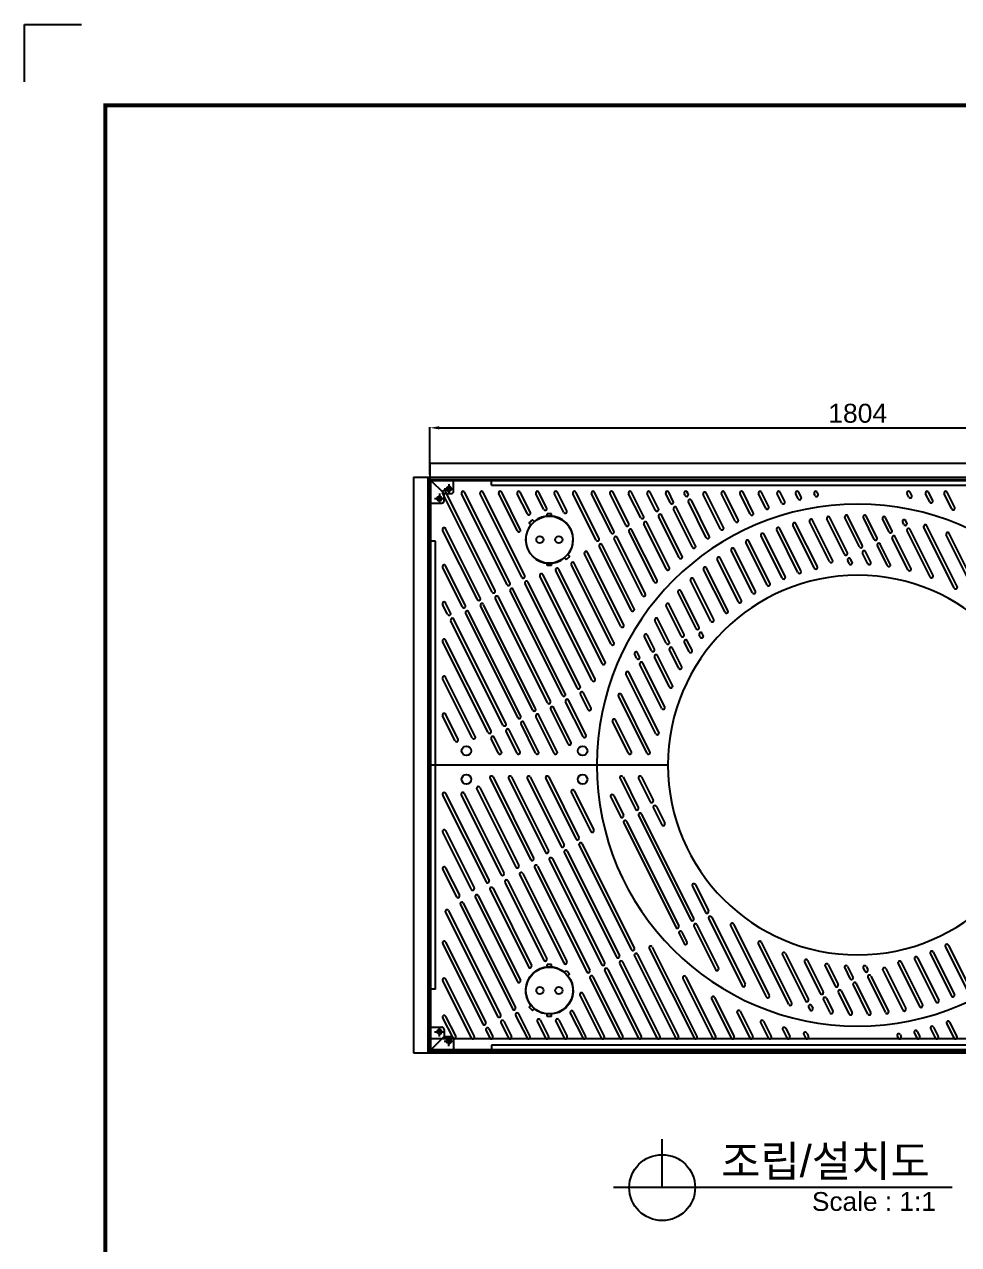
# Model space of a CAD drawing. Header units: millimetres. Extents: x 38142 to 45313, y -49849 to -44778.
# Drawn here: x 38142 to 40111, y -47349 to -44778 of the extents above; entities that cross this region are included whole.
import ezdxf
from ezdxf.enums import TextEntityAlignment as Align

# ---------------------------------------------------------------- set-up
doc = ezdxf.new("R2010")
doc.units = ezdxf.units.MM
doc.layers.add('LAYOUT', color=7, linetype='Continuous')
doc.layers.add('TEXT', color=7, linetype='Continuous')
doc.styles.get("Standard").update_dxf_attribs({"font": 'arial.ttf'})
doc.dimstyles.new('ISO-25', dxfattribs={"dimtxt": 40, "dimasz": 20, "dimexe": 1.25, "dimexo": 10, "dimgap": 10, "dimtad": 1, "dimdec": 0, "dimtxsty": 'Standard', "dimcen": 2.5, "dimclrd": 3, "dimclre": 3, "dimclrt": 3, "dimadec": 0, "dimazin": 0, "dimtfac": 1, "dimtdec": 0, "dimtmove": 0, "dimatfit": 3, "dimfxl": 1, "dimarcsym": 0})

# ---------------------------------------------------------------- blocks, each defined once
blk = doc.blocks.new('*D29')
at = {"color": 3, "lineweight": -2, "transparency": 16777216}
for p, q in [((38996.6, -45726.7), (38996.6, -45626.7)), ((39016.6, -45628), (40780.6, -45628)), ((40800.6, -45726.7), (40800.6, -45626.7))]:
    blk.add_line(p, q, dxfattribs=at)
at = {"color": 3, "transparency": 16777216}
for points in [[(39016.6, -45624.6), (39016.6, -45631.3), (38996.6, -45628)], [(40780.6, -45624.6), (40780.6, -45631.3), (40800.6, -45628)]]:
    blk.add_solid(points, dxfattribs=at)
at = {"layer": 'Defpoints', "color": 0, "transparency": 16777216}
for p in [(40800.6, -45628), (38996.6, -45736.7), (40800.6, -45736.7)]:
    blk.add_point(p, dxfattribs=at)
at = {"color": 3, "transparency": 16777216, "insert": (39898.6, -45597.6), "char_height": 40, "attachment_point": 5}
blk.add_mtext('1804', dxfattribs=at)
blk = doc.blocks.new('A$C2E731E15')
at = {"color": 1}
for p, q in [((-10, 0), (10, 0)), ((0, -10), (0, 10))]:
    blk.add_line(p, q, dxfattribs=at)
blk.add_circle((0, 0), 4.5)
at = {"color": 4}
blk.add_arc((0, 0), 5, 270, 180, dxfattribs=at)

msp = doc.modelspace()

# ---------------------------------------------------------------- linework, layer by layer
for p, q in [((38141.8, -44777.9), (38262.5, -44777.9)), ((38141.8, -44898.7), (38141.8, -44777.9)), ((38996.6, -45702.2), (38996.6, -46945.2)), ((38996.6, -45702.2), (40800.6, -45702.2)), ((38962.1, -45732.2), (38962.1, -46945.2)), ((38962.1, -45732.2), (40835.1, -45732.2)), ((38992.1, -45732.2), (38992.1, -46945.2)), ((38996.6, -45736.7), (40800.6, -45736.7)), ((38996.6, -45736.7), (39026.6, -45766.7)), ((38998.6, -46338.7), (38998.6, -45738.7)), ((38998.6, -45738.7), (40798.6, -45738.7)), ((39046.6, -45761.7), (39046.6, -45736.7)), ((39126.6, -45748.7), (39126.6, -45736.7)), ((39128, -45974), (39023.6, -45765.3)), ((39026.6, -45781.7), (39026.6, -45766.7)), ((39026.6, -45766.7), (39041.6, -45766.7)), ((39134.3, -45970.9), (39029.9, -45762.2)), ((39159.3, -45958.4), (39063.6, -45766.9)), ((39165.6, -45955.3), (39069.8, -45763.7)), ((39190.6, -45942.7), (39102.7, -45766.9)), ((39196.9, -45939.6), (39109, -45763.7)), ((39126.6, -45748.7), (40670.6, -45748.7)), ((39181.1, -45845.3), (39141.8, -45766.9)), ((39187.3, -45842.2), (39148.1, -45763.7)), ((39202.3, -45809.5), (39181, -45766.9)), ((39208.5, -45806.4), (39187.2, -45763.7)), ((39236.6, -45799.9), (39220.1, -45766.9)), ((39242.8, -45796.7), (39226.3, -45763.7)), ((39278.9, -45806.2), (39259.2, -45766.9)), ((39285.1, -45803.1), (39265.5, -45763.7)), ((39347.2, -45864.5), (39298.3, -45766.9)), ((39353.4, -45861.3), (39304.6, -45763.7)), ((39378.5, -45848.8), (39337.5, -45766.9)), ((39384.7, -45845.7), (39343.7, -45763.7)), ((39409.8, -45833.2), (39376.6, -45766.9)), ((39416, -45830), (39382.9, -45763.7)), ((39441.1, -45817.5), (39415.7, -45766.9)), ((39447.3, -45814.4), (39422, -45763.7)), ((39472.4, -45801.9), (39454.9, -45766.9)), ((39478.6, -45798.7), (39461.1, -45763.7)), ((39503.7, -45786.2), (39494, -45766.9)), ((39509.9, -45783.1), (39500.3, -45763.7)), ((39535, -45770.6), (39533.1, -45766.9)), ((39541.2, -45767.4), (39539.4, -45763.7)), ((39609.5, -45841.3), (39573, -45768.3)), ((39615.7, -45838.1), (39579.3, -45765.2)), ((39640.5, -45825), (39611.4, -45766.9)), ((39646.7, -45821.9), (39617.7, -45763.7)), ((39672.2, -45810.2), (39650.5, -45766.9)), ((39678.5, -45807.1), (39656.8, -45763.7)), ((39704.9, -45797.3), (39689.7, -45766.9)), ((39711.2, -45794.2), (39695.9, -45763.7)), ((39738.6, -45786.5), (39728.8, -45766.9)), ((39744.8, -45783.3), (39735, -45763.7)), ((39773.3, -45777.6), (39767.9, -45766.9)), ((39779.5, -45774.4), (39774.2, -45763.7)), ((39809, -45770.8), (39807.1, -45766.9)), ((39815.3, -45767.6), (39813.3, -45763.7)), ((40006.2, -45773.9), (40002.7, -45766.9)), ((40012.5, -45770.7), (40009, -45763.7)), ((40050.5, -45784.1), (40041.8, -45766.9)), ((40056.7, -45781), (40048.1, -45763.7)), ((40097.1, -45799), (40081, -45766.9)), ((40103.3, -45795.9), (40087.2, -45763.7)), ((38996.6, -45786.7), (39021.6, -45786.7)), ((39579.4, -45859.5), (39541.7, -45784)), ((39585.7, -45856.3), (39548, -45780.8)), ((39253.1, -45809.2), (39244.1, -45809.2)), ((39244.1, -45814.4), (39244.1, -45809.2)), ((39253.1, -45814.4), (39253.1, -45809.2)), ((39522.3, -45901.8), (39479.1, -45815.3)), ((39528.6, -45898.6), (39485.3, -45812.1)), ((39550.4, -45879.6), (39510.4, -45799.6)), ((39556.6, -45876.5), (39516.6, -45796.5)), ((39877, -45891.2), (39840, -45817)), ((39902.1, -45878.6), (39871.4, -45817.3)), ((39908.3, -45875.5), (39877.7, -45814.1)), ((39933.4, -45863), (39910.5, -45817.2)), ((39939.6, -45859.8), (39916.7, -45814)), ((39970.9, -45844.2), (39957.4, -45817)), ((39096.7, -45989.7), (39023.6, -45843.6)), ((39103, -45986.6), (39029.9, -45840.4)), ((39475.6, -45949.3), (39422.7, -45843.5)), ((39495.3, -45926), (39447.8, -45830.9)), ((39501.6, -45922.9), (39454, -45827.8)), ((39772.6, -45932.8), (39727.9, -45843.3)), ((39778.9, -45929.7), (39734.1, -45840.2)), ((39807.2, -45923.7), (39762, -45833.3)), ((39813.5, -45920.5), (39768.3, -45830.2)), ((39839.5, -45909.9), (39797.3, -45825.5)), ((39845.7, -45906.8), (39803.5, -45822.4)), ((39870.8, -45894.3), (39833.7, -45820.1)), ((39964.7, -45847.3), (39951.1, -45820.1)), ((39996, -45831.7), (39993.5, -45826.7)), ((40002.2, -45828.5), (39999.7, -45823.6)), ((40051.2, -45942), (40002.7, -45845.1)), ((40057.4, -45938.9), (40009, -45842)), ((40102.1, -45965.6), (40038, -45837.5)), ((40108.3, -45962.4), (40044.3, -45834.3)), ((39008.6, -45866.7), (38996.6, -45866.7)), ((39008.6, -46810.7), (39008.6, -45866.7)), ((39444.6, -45981.1), (39385.2, -45862.2)), ((39450.9, -45978), (39391.4, -45859.1)), ((39469.4, -45952.4), (39416.5, -45846.6)), ((39707.5, -45959.1), (39662.8, -45869.7)), ((39713.8, -45956), (39669.1, -45866.6)), ((39739.4, -45944.7), (39694.8, -45855.4)), ((39745.7, -45941.5), (39701.1, -45852.3)), ((40004.6, -45927.1), (39971.4, -45860.7)), ((40010.8, -45924), (39977.6, -45857.6)), ((40160.3, -46003.8), (40085.2, -45853.5)), ((40166.6, -46000.7), (40091.4, -45850.4)), ((39399, -46046.5), (39322.6, -45893.5)), ((39405.3, -46043.4), (39328.8, -45890.4)), ((39421.1, -46012.4), (39353.9, -45877.9)), ((39427.4, -46009.3), (39360.1, -45874.8)), ((39676.7, -45975.7), (39632.1, -45886.4)), ((39682.9, -45972.5), (39638.3, -45883.3)), ((39919.9, -45914.3), (39908.8, -45892)), ((39926.1, -45911.1), (39915, -45888.9)), ((39961.1, -45918.3), (39940.1, -45876.4)), ((39967.3, -45915.2), (39946.3, -45873.3)), ((39065.4, -46005.3), (39023.6, -45921.8)), ((39071.7, -46002.2), (39029.9, -45918.7)), ((39244.1, -45918.2), (39244.1, -45913)), ((39253.1, -45918.2), (39244.1, -45918.2)), ((39253.1, -45918.2), (39253.1, -45913)), ((39378.6, -46083.8), (39294.8, -45916.3)), ((39384.8, -46080.7), (39301.1, -45913.2)), ((39647.1, -45994.8), (39602.4, -45905.3)), ((39653.4, -45991.7), (39608.6, -45902.2)), ((39880.7, -45914.1), (39877.5, -45907.7)), ((39886.9, -45911), (39883.7, -45904.6)), ((39338.6, -46160.4), (39228.6, -45940.5)), ((39344.8, -46157.2), (39234.9, -45937.4)), ((39359.9, -46124.8), (39261.9, -45928.8)), ((39366.2, -46121.7), (39268.2, -45925.7)), ((39595.3, -46032), (39552.5, -45946.5)), ((39618.9, -46016.6), (39573.7, -45926.3)), ((39625.1, -46013.4), (39580, -45923.2)), ((39276, -46191.7), (39166, -45971.8)), ((39282.2, -46188.5), (39172.3, -45968.7)), ((39307.3, -46176), (39197.3, -45956.2)), ((39313.5, -46172.9), (39203.6, -45953)), ((39564, -46047.7), (39526.2, -45972)), ((39589, -46035.2), (39546.2, -45949.6)), ((39040.4, -46017.9), (39029.9, -45997)), ((39244.7, -46207.3), (39134.7, -45987.5)), ((39250.9, -46204.2), (39141, -45984.3)), ((39557.7, -46050.8), (39519.9, -45975.2)), ((39034.1, -46021), (39023.6, -46000.1)), ((39182.1, -46238.6), (39072.1, -46018.8)), ((39188.3, -46235.5), (39078.4, -46015.6)), ((39213.4, -46223), (39103.4, -46003.1)), ((39219.6, -46219.9), (39109.7, -46000)), ((39526.4, -46066.5), (39494.8, -46003.3)), ((39532.7, -46063.3), (39501.1, -46000.1)), ((39150.8, -46254.3), (39040.8, -46034.4)), ((39157, -46251.2), (39047.1, -46031.3)), ((39495.1, -46082.1), (39471.1, -46034.1)), ((39501.4, -46079), (39477.3, -46030.9)), ((39125.7, -46266.8), (39029.9, -46075.2)), ((39463.8, -46097.8), (39448.9, -46067.9)), ((39470.1, -46094.6), (39455.1, -46064.8)), ((39549.3, -46096.6), (39539.4, -46076.7)), ((39566.7, -46068.8), (39564.4, -46064.2)), ((39573, -46065.7), (39570.7, -46061.1)), ((39119.4, -46269.9), (39023.6, -46078.3)), ((39438.8, -46110.3), (39434.7, -46102.1)), ((39521.3, -46134.6), (39501.8, -46095.5)), ((39527.6, -46131.5), (39508.1, -46092.4)), ((39543.1, -46099.8), (39533.1, -46079.9)), ((39432.5, -46113.4), (39428.4, -46105.3)), ((39485.4, -46219.3), (39439.2, -46126.8)), ((39491.7, -46216.2), (39445.5, -46123.7)), ((39501.9, -46174), (39470.5, -46111.2)), ((39508.2, -46170.9), (39476.8, -46108)), ((39092.3, -46278.3), (39029.9, -46153.5)), ((39473, -46272.8), (39410, -46146.7)), ((39479.3, -46269.6), (39416.3, -46143.6)), ((39086, -46281.4), (39023.6, -46156.6)), ((39319.5, -46278.7), (39282.7, -46205.1)), ((39325.8, -46275.6), (39288.9, -46202)), ((39330.1, -46221.7), (39314, -46189.4)), ((39336.4, -46218.5), (39320.2, -46186.3)), ((39454.4, -46313.7), (39394.2, -46193.3)), ((39460.6, -46310.6), (39400.4, -46190.2)), ((39288.1, -46294.2), (39251.4, -46220.7)), ((39294.4, -46291.1), (39257.6, -46217.6)), ((39049.9, -46287.5), (39023.6, -46234.9)), ((39056.2, -46284.3), (39029.9, -46231.7)), ((39219.6, -46313.7), (39188.8, -46252.1)), ((39225.9, -46310.6), (39195, -46248.9)), ((39258.7, -46313.7), (39220.1, -46236.4)), ((39265, -46310.6), (39226.3, -46233.3)), ((39415.3, -46313.7), (39381.8, -46246.7)), ((39421.5, -46310.6), (39388, -46243.6)), ((39147.6, -46310.6), (39132.4, -46280.2)), ((39180.5, -46313.7), (39157.5, -46267.7)), ((39186.7, -46310.6), (39163.7, -46264.6)), ((39141.3, -46313.7), (39126.2, -46283.4)), ((39498.6, -46338.7), (38998.6, -46338.7)), ((38998.6, -46938.7), (38998.6, -46338.7)), ((39123.6, -46366.9), (39209.1, -46538)), ((39129.8, -46363.7), (39215.4, -46534.8)), ((39162.7, -46366.9), (39240.4, -46522.3)), ((39169, -46363.7), (39246.7, -46519.2)), ((39201.8, -46366.9), (39273.3, -46509.8)), ((39208.1, -46363.7), (39279.6, -46506.6)), ((39241, -46366.9), (39304.6, -46494.1)), ((39247.2, -46363.7), (39310.9, -46491)), ((39397.5, -46366.9), (39429.8, -46431.5)), ((39403.8, -46363.7), (39436.1, -46428.4)), ((39436.6, -46366.9), (39461.1, -46415.9)), ((39442.9, -46363.7), (39467.4, -46412.7)), ((39023.6, -46401.8), (39115.2, -46584.9)), ((39029.9, -46398.6), (39121.5, -46581.8)), ((39062.6, -46401.5), (39146.5, -46569.3)), ((39068.9, -46398.3), (39152.8, -46566.1)), ((39095.6, -46389.2), (39177.8, -46553.6)), ((39101.9, -46386), (39184.1, -46550.5)), ((39294.7, -46396.1), (39335.9, -46478.5)), ((39301, -46393), (39342.2, -46475.3)), ((39378, -46406.1), (39398.5, -46447.2)), ((39384.2, -46403), (39404.8, -46444)), ((39467.8, -46429.3), (39485.5, -46464.6)), ((39474.1, -46426.2), (39491.8, -46461.4)), ((39405.2, -46460.6), (39515.2, -46680.5)), ((39411.5, -46457.5), (39521.4, -46677.3)), ((39436.5, -46444.9), (39546.5, -46664.8)), ((39442.8, -46441.8), (39552.7, -46661.7)), ((39023.6, -46480), (39083.9, -46600.6)), ((39029.9, -46476.9), (39090.2, -46597.4)), ((39311.3, -46507.5), (39421.3, -46727.4)), ((39317.6, -46504.4), (39427.5, -46724.3)), ((39248.7, -46538.8), (39358.6, -46758.7)), ((39255, -46535.7), (39364.9, -46755.6)), ((39280, -46523.2), (39390, -46743.1)), ((39286.3, -46520.1), (39396.2, -46739.9)), ((39023.6, -46558.3), (39052.6, -46616.2)), ((39029.9, -46555.2), (39058.9, -46613.1)), ((39217.4, -46554.5), (39327.3, -46774.4)), ((39223.7, -46551.4), (39333.6, -46771.2)), ((39154.8, -46585.8), (39236.8, -46749.8)), ((39161.1, -46582.7), (39243.1, -46746.7)), ((39186.1, -46570.2), (39279, -46756)), ((39192.4, -46567), (39285.3, -46752.8)), ((39556.3, -46590.6), (39584, -46646)), ((39098.4, -46614), (39187.4, -46791.9)), ((39123.5, -46601.5), (39204.7, -46763.9)), ((39129.8, -46598.3), (39211, -46760.8)), ((39550.1, -46593.7), (39577.8, -46649.2)), ((39060.9, -46632.8), (39170.8, -46852.6)), ((39067.1, -46629.6), (39177.1, -46849.5)), ((39092.2, -46617.1), (39181.2, -46795)), ((39029.6, -46648.4), (39139.5, -46868.3)), ((39035.8, -46645.3), (39145.8, -46865.2)), ((39584.5, -46662.6), (39655.1, -46803.8)), ((39590.8, -46659.4), (39661.4, -46800.7)), ((39521.9, -46693.9), (39532.4, -46714.8)), ((39528.1, -46690.7), (39538.6, -46711.7)), ((39553.2, -46678.2), (39599, -46769.8)), ((39559.4, -46675.1), (39605.2, -46766.7)), ((39630.7, -46676.7), (39705.9, -46827)), ((39637, -46673.6), (39712.1, -46823.9)), ((39023.6, -46714.8), (39108.2, -46883.9)), ((39029.9, -46711.7), (39114.5, -46880.8)), ((39689, -46715), (39753, -46843.1)), ((39695.2, -46711.9), (39759.3, -46840)), ((40089.8, -46718.3), (40134.5, -46807.7)), ((39428, -46740.8), (39514.4, -46913.7)), ((39434.2, -46737.7), (39520.7, -46910.6)), ((39459.3, -46725.2), (39553.5, -46913.7)), ((39465.5, -46722.1), (39559.8, -46910.6)), ((39739.9, -46738.5), (39788.3, -46835.5)), ((39746.1, -46735.4), (39794.6, -46832.4)), ((40024.7, -46744.6), (40069.4, -46834.2)), ((40051.6, -46735.9), (40096.2, -46825.1)), ((40057.9, -46732.8), (40102.5, -46822)), ((40083.5, -46721.5), (40128.2, -46810.9)), ((39253.1, -46759.2), (39244.1, -46759.2)), ((39244.1, -46764.4), (39244.1, -46759.2)), ((39253.1, -46764.4), (39253.1, -46759.2)), ((39371.6, -46769), (39442.4, -46910.6)), ((39396.7, -46756.5), (39475.3, -46913.7)), ((39402.9, -46753.4), (39481.5, -46910.6)), ((39786.4, -46753.4), (39819.6, -46819.8)), ((39792.7, -46750.3), (39825.9, -46816.7)), ((39830, -46762.2), (39851, -46804.2)), ((39836.2, -46759.1), (39857.2, -46801.1)), ((39871.2, -46766.3), (39882.3, -46788.5)), ((39877.4, -46763.2), (39888.5, -46785.4)), ((39910.4, -46766.5), (39913.6, -46772.9)), ((39916.6, -46763.3), (39919.8, -46769.8)), ((39951.6, -46770.6), (39993.8, -46855)), ((39957.8, -46767.5), (40000, -46851.9)), ((39983.8, -46756.9), (40029, -46847.3)), ((39990.1, -46753.8), (40035.3, -46844.1)), ((40018.4, -46747.7), (40063.2, -46837.3)), ((39023.6, -46793.1), (39084, -46913.7)), ((39029.9, -46790), (39090.2, -46910.6)), ((39334.1, -46787.8), (39397, -46913.7)), ((39340.3, -46784.7), (39403.3, -46910.6)), ((39365.4, -46772.1), (39436.1, -46913.7)), ((39529.9, -46788.2), (39592.7, -46913.7)), ((39536.2, -46785.1), (39598.9, -46910.6)), ((39920.3, -46786.3), (39957.3, -46860.4)), ((39926.5, -46783.2), (39963.6, -46857.3)), ((39008.6, -46810.7), (38996.6, -46810.7)), ((39319.1, -46820.6), (39364.1, -46910.6)), ((39857.7, -46817.6), (39880.6, -46863.4)), ((39863.9, -46814.5), (39886.8, -46860.3)), ((39889, -46802), (39919.6, -46863.3)), ((39895.2, -46798.8), (39925.9, -46860.2)), ((39312.9, -46823.7), (39357.9, -46913.7)), ((39590.6, -46831.3), (39631.8, -46913.7)), ((39596.8, -46828.2), (39638.1, -46910.6)), ((39801.3, -46845.8), (39803.8, -46850.8)), ((39826.4, -46833.3), (39839.9, -46860.4)), ((39832.6, -46830.1), (39846.2, -46857.3)), ((39023.6, -46871.3), (39044.8, -46913.7)), ((39029.9, -46868.2), (39051.1, -46910.6)), ((39177.5, -46866.1), (39201.4, -46913.7)), ((39183.8, -46862.9), (39207.6, -46910.6)), ((39244.1, -46868.2), (39244.1, -46863)), ((39253.1, -46868.2), (39244.1, -46868.2)), ((39253.1, -46868.2), (39253.1, -46863)), ((39292.7, -46861.5), (39318.8, -46913.7)), ((39298.9, -46858.4), (39325, -46910.6)), ((39644.4, -46860.6), (39670.9, -46913.7)), ((39650.6, -46857.5), (39677.2, -46910.6)), ((39795.1, -46848.9), (39797.5, -46853.9)), ((38996.6, -46890.7), (39021.6, -46890.7)), ((39026.6, -46895.7), (39026.6, -46910.7)), ((39114.9, -46897.4), (39123.1, -46913.7)), ((39121.2, -46894.2), (39129.4, -46910.6)), ((39146.2, -46881.7), (39162.2, -46913.7)), ((39152.5, -46878.6), (39168.5, -46910.6)), ((39223.1, -46878.9), (39240.5, -46913.7)), ((39229.4, -46875.8), (39246.8, -46910.6)), ((39262.2, -46878.8), (39279.6, -46913.7)), ((39268.4, -46875.6), (39285.9, -46910.6)), ((39694, -46881.5), (39710.1, -46913.7)), ((39700.2, -46878.4), (39716.3, -46910.6)), ((39740.6, -46896.4), (39749.2, -46913.7)), ((39746.8, -46893.3), (39755.5, -46910.6)), ((40052.4, -46894.1), (40062.2, -46913.7)), ((40058.7, -46891), (40068.5, -46910.6)), ((40086.1, -46883.2), (40101.4, -46913.7)), ((40092.4, -46880.1), (40107.6, -46910.6)), ((38996.6, -46940.7), (39026.6, -46910.7)), ((38996.6, -46915.2), (40800.6, -46915.2)), ((39026.6, -46910.7), (39041.6, -46910.7)), ((39046.6, -46915.7), (39046.6, -46940.7)), ((39784.8, -46906.7), (39788.3, -46913.7)), ((39791.1, -46903.6), (39794.6, -46910.6)), ((39982, -46909.8), (39984, -46913.7)), ((39988.3, -46906.7), (39990.2, -46910.6)), ((40017.8, -46903), (40023.1, -46913.7)), ((40024, -46899.9), (40029.4, -46910.6)), ((38962.1, -46945.2), (40835.1, -46945.2)), ((38996.6, -46940.7), (40800.6, -46940.7)), ((40798.6, -46938.7), (38998.6, -46938.7)), ((40670.6, -46928.7), (39126.6, -46928.7)), ((39126.6, -46928.7), (39126.6, -46940.7)), ((39486.5, -47229.1), (39486.5, -47126.7)), ((40097.8, -47229.1), (39384.1, -47229.1))]:
    msp.add_line(p, q)
for points in [[(39284.3, -45905.6, 0.045549), (39291.3, -45898.5), (39287.7, -45895, 0.904534), (39216.6, -45825.3), (39213, -45821.8, 0.045549), (39206, -45829), (39209.6, -45832.5, 0.904534), (39280.7, -45902.1)], [(39284.3, -46771.8, -0.045549), (39291.3, -46779), (39287.7, -46782.5, -0.904534), (39216.6, -46852.1), (39213, -46855.6, -0.045549), (39206, -46848.5), (39209.6, -46845, -0.904534), (39280.7, -46775.3)]]:
    msp.add_lwpolyline(points, format="xyb", close=True)
for centre, radius in [((39248.6, -45863.7), 49.5), ((39228.6, -45863.7), 7.5), ((39268.6, -45863.7), 7.5), ((39073.6, -46308.7), 10), ((39318.6, -46308.7), 10), ((39073.6, -46368.7), 10), ((39318.6, -46368.7), 10), ((39248.6, -46813.7), 49.5), ((39228.6, -46813.7), 7.5), ((39268.6, -46813.7), 7.5), ((39486.5, -47229.1), 69.4)]:
    msp.add_circle(centre, radius)
for centre, radius, start, end in [((39026.8, -45763.7), 3.5, 26.5651, 206.5651), ((39041.6, -45761.7), 5, 270, 0), ((39066.7, -45765.3), 3.5, 26.5651, 206.5651), ((39105.8, -45765.3), 3.5, 26.5651, 206.5651), ((39145, -45765.3), 3.5, 26.5651, 206.5651), ((39184.1, -45765.3), 3.5, 26.5651, 206.5651), ((39223.2, -45765.3), 3.5, 26.5651, 206.5651), ((39262.3, -45765.3), 3.5, 26.5651, 206.5651), ((39301.5, -45765.3), 3.5, 26.5651, 206.5651), ((39340.6, -45765.3), 3.5, 26.5651, 206.5651), ((39379.7, -45765.3), 3.5, 26.5651, 206.5651), ((39418.9, -45765.3), 3.5, 26.5651, 206.5651), ((39458, -45765.3), 3.5, 26.5651, 206.5651), ((39497.1, -45765.3), 3.5, 26.5651, 206.5651), ((39536.3, -45765.3), 3.5, 26.5651, 206.5651), ((39538.1, -45769), 3.5, 206.5651, 26.5651), ((39538.1, -45769), 3.5, 206.5651, 26.5651), ((39576.1, -45766.8), 3.5, 26.5651, 206.5651), ((39614.5, -45765.3), 3.5, 26.5651, 206.5651), ((39653.7, -45765.3), 3.5, 26.5651, 206.5651), ((39692.8, -45765.3), 3.5, 26.5651, 206.5651), ((39731.9, -45765.3), 3.5, 26.5651, 206.5651), ((39771.1, -45765.3), 3.5, 26.5651, 206.5651), ((39810.2, -45765.3), 3.5, 26.5651, 206.5651), ((39812.1, -45769.2), 3.5, 206.5651, 26.5651), ((40005.8, -45765.3), 3.5, 26.5651, 206.5651), ((40045, -45765.3), 3.5, 26.5651, 206.5651), ((40084.1, -45765.3), 3.5, 26.5651, 206.5651), ((39021.6, -45781.7), 5, 270, 0), ((39898.6, -46338.7), 550, 0, 180), ((39506.8, -45784.6), 3.5, 206.5651, 26.5651), ((39544.8, -45782.4), 3.5, 26.5651, 206.5651), ((39741.7, -45784.9), 3.5, 206.5651, 26.5651), ((39776.4, -45776), 3.5, 206.5651, 26.5651), ((40009.3, -45772.3), 3.5, 206.5651, 26.5651), ((40053.6, -45782.6), 3.5, 206.5651, 26.5651), ((39205.4, -45807.9), 3.5, 206.5651, 26.5651), ((39239.7, -45798.3), 3.5, 206.5651, 26.5651), ((39282, -45804.6), 3.5, 206.5651, 26.5651), ((39444.2, -45815.9), 3.5, 206.5651, 26.5651), ((39475.5, -45800.3), 3.5, 206.5651, 26.5651), ((39482.2, -45813.7), 3.5, 26.5651, 206.5651), ((39513.5, -45798.1), 3.5, 26.5651, 206.5651), ((39675.3, -45808.6), 3.5, 206.5651, 26.5651), ((39708, -45795.8), 3.5, 206.5651, 26.5651), ((39836.8, -45818.6), 3.5, 26.5651, 206.5651), ((39874.5, -45815.7), 3.5, 26.5651, 206.5651), ((39913.6, -45815.6), 3.5, 26.5651, 206.5651), ((39954.2, -45818.6), 3.5, 26.5651, 206.5651), ((40100.2, -45797.5), 3.5, 206.5651, 26.5651), ((39026.8, -45842), 3.5, 26.5651, 206.5651), ((39184.2, -45843.8), 3.5, 206.5651, 26.5651), ((39412.9, -45831.6), 3.5, 206.5651, 26.5651), ((39419.6, -45845), 3.5, 26.5651, 206.5651), ((39450.9, -45829.4), 3.5, 26.5651, 206.5651), ((39612.6, -45839.7), 3.5, 206.5651, 26.5651), ((39643.6, -45823.4), 3.5, 206.5651, 26.5651), ((39731, -45841.7), 3.5, 26.5651, 206.5651), ((39765.1, -45831.7), 3.5, 26.5651, 206.5651), ((39800.4, -45824), 3.5, 26.5651, 206.5651), ((39967.8, -45845.8), 3.5, 206.5651, 26.5651), ((39996.6, -45825.1), 3.5, 26.5651, 206.5651), ((39999.1, -45830.1), 3.5, 206.5651, 26.5651), ((40005.8, -45843.5), 3.5, 26.5651, 206.5651), ((40041.1, -45835.9), 3.5, 26.5651, 206.5651), ((39350.3, -45862.9), 3.5, 206.5651, 26.5651), ((39381.6, -45847.3), 3.5, 206.5651, 26.5651), ((39388.3, -45860.7), 3.5, 26.5651, 206.5651), ((39582.6, -45857.9), 3.5, 206.5651, 26.5651), ((39666, -45868.1), 3.5, 26.5651, 206.5651), ((39698, -45853.9), 3.5, 26.5651, 206.5651), ((39936.5, -45861.4), 3.5, 206.5651, 26.5651), ((39974.5, -45859.2), 3.5, 26.5651, 206.5651), ((40088.3, -45852), 3.5, 26.5651, 206.5651), ((39325.7, -45892), 3.5, 26.5651, 206.5651), ((39357, -45876.3), 3.5, 26.5651, 206.5651), ((39553.5, -45878.1), 3.5, 206.5651, 26.5651), ((39635.2, -45884.9), 3.5, 26.5651, 206.5651), ((39873.9, -45892.7), 3.5, 206.5651, 26.5651), ((39905.2, -45877.1), 3.5, 206.5651, 26.5651), ((39911.9, -45890.5), 3.5, 26.5651, 206.5651), ((39943.2, -45874.8), 3.5, 26.5651, 206.5651), ((39026.8, -45920.3), 3.5, 26.5651, 206.5651), ((39298, -45914.8), 3.5, 26.5651, 206.5651), ((39525.5, -45900.2), 3.5, 206.5651, 26.5651), ((39576.9, -45924.8), 3.5, 26.5651, 206.5651), ((39605.5, -45903.8), 3.5, 26.5651, 206.5651), ((39810.3, -45922.1), 3.5, 206.5651, 26.5651), ((39842.6, -45908.4), 3.5, 206.5651, 26.5651), ((39880.6, -45906.1), 3.5, 26.5651, 206.5651), ((39883.8, -45912.5), 3.5, 206.5651, 26.5651), ((39923, -45912.7), 3.5, 206.5651, 26.5651), ((39964.2, -45916.8), 3.5, 206.5651, 26.5651), ((39193.8, -45941.2), 3.5, 206.5651, 26.5651), ((39231.8, -45938.9), 3.5, 26.5651, 206.5651), ((39265.1, -45927.3), 3.5, 26.5651, 206.5651), ((39498.4, -45924.4), 3.5, 206.5651, 26.5651), ((39898.6, -46338.7), 400, 0, 180), ((39549.4, -45948), 3.5, 26.5651, 206.5651), ((39742.6, -45943.1), 3.5, 206.5651, 26.5651), ((39775.8, -45931.3), 3.5, 206.5651, 26.5651), ((40007.7, -45925.6), 3.5, 206.5651, 26.5651), ((40054.3, -45940.5), 3.5, 206.5651, 26.5651), ((39131.1, -45972.5), 3.5, 206.5651, 26.5651), ((39162.5, -45956.8), 3.5, 206.5651, 26.5651), ((39169.2, -45970.2), 3.5, 26.5651, 206.5651), ((39200.5, -45954.6), 3.5, 26.5651, 206.5651), ((39472.5, -45950.8), 3.5, 206.5651, 26.5651), ((39523, -45973.6), 3.5, 26.5651, 206.5651), ((39679.8, -45974.1), 3.5, 206.5651, 26.5651), ((39710.7, -45957.6), 3.5, 206.5651, 26.5651), ((40105.2, -45964), 3.5, 206.5651, 26.5651), ((39026.8, -45998.5), 3.5, 26.5651, 206.5651), ((39099.8, -45988.1), 3.5, 206.5651, 26.5651), ((39106.6, -46001.5), 3.5, 26.5651, 206.5651), ((39137.9, -45985.9), 3.5, 26.5651, 206.5651), ((39447.7, -45979.6), 3.5, 206.5651, 26.5651), ((39497.9, -46001.7), 3.5, 26.5651, 206.5651), ((39650.2, -45993.2), 3.5, 206.5651, 26.5651), ((39037.2, -46019.4), 3.5, 206.5651, 26.5651), ((39068.5, -46003.8), 3.5, 206.5651, 26.5651), ((39075.2, -46017.2), 3.5, 26.5651, 206.5651), ((39424.3, -46010.8), 3.5, 206.5651, 26.5651), ((39622, -46015), 3.5, 206.5651, 26.5651), ((39043.9, -46032.8), 3.5, 26.5651, 206.5651), ((39402.2, -46044.9), 3.5, 206.5651, 26.5651), ((39474.2, -46032.5), 3.5, 26.5651, 206.5651), ((39560.8, -46049.2), 3.5, 206.5651, 26.5651), ((39592.1, -46033.6), 3.5, 206.5651, 26.5651), ((39026.8, -46076.8), 3.5, 26.5651, 206.5651), ((39452, -46066.4), 3.5, 26.5651, 206.5651), ((39529.5, -46064.9), 3.5, 206.5651, 26.5651), ((39536.2, -46078.3), 3.5, 26.5651, 206.5651), ((39567.6, -46062.7), 3.5, 26.5651, 206.5651), ((39569.8, -46067.2), 3.5, 206.5651, 26.5651), ((39381.7, -46082.2), 3.5, 206.5651, 26.5651), ((39431.5, -46103.7), 3.5, 26.5651, 206.5651), ((39466.9, -46096.2), 3.5, 206.5651, 26.5651), ((39498.2, -46080.5), 3.5, 206.5651, 26.5651), ((39504.9, -46094), 3.5, 26.5651, 206.5651), ((39546.2, -46098.2), 3.5, 206.5651, 26.5651), ((39363.1, -46123.2), 3.5, 206.5651, 26.5651), ((39435.6, -46111.9), 3.5, 206.5651, 26.5651), ((39442.3, -46125.3), 3.5, 26.5651, 206.5651), ((39473.6, -46109.6), 3.5, 26.5651, 206.5651), ((39026.8, -46155), 3.5, 26.5651, 206.5651), ((39413.1, -46145.2), 3.5, 26.5651, 206.5651), ((39524.5, -46133), 3.5, 206.5651, 26.5651), ((39310.4, -46174.5), 3.5, 206.5651, 26.5651), ((39341.7, -46158.8), 3.5, 206.5651, 26.5651), ((39505.1, -46172.5), 3.5, 206.5651, 26.5651), ((39247.8, -46205.8), 3.5, 206.5651, 26.5651), ((39279.1, -46190.1), 3.5, 206.5651, 26.5651), ((39285.8, -46203.5), 3.5, 26.5651, 206.5651), ((39317.1, -46187.9), 3.5, 26.5651, 206.5651), ((39397.3, -46191.8), 3.5, 26.5651, 206.5651), ((39026.8, -46233.3), 3.5, 26.5651, 206.5651), ((39216.5, -46221.4), 3.5, 206.5651, 26.5651), ((39254.5, -46219.2), 3.5, 26.5651, 206.5651), ((39333.2, -46220.1), 3.5, 206.5651, 26.5651), ((39488.6, -46217.7), 3.5, 206.5651, 26.5651), ((39153.9, -46252.7), 3.5, 206.5651, 26.5651), ((39185.2, -46237.1), 3.5, 206.5651, 26.5651), ((39191.9, -46250.5), 3.5, 26.5651, 206.5651), ((39223.2, -46234.8), 3.5, 26.5651, 206.5651), ((39384.9, -46245.2), 3.5, 26.5651, 206.5651), ((39089.2, -46279.8), 3.5, 206.5651, 26.5651), ((39122.6, -46268.4), 3.5, 206.5651, 26.5651), ((39129.3, -46281.8), 3.5, 26.5651, 206.5651), ((39160.6, -46266.1), 3.5, 26.5651, 206.5651), ((39322.6, -46277.2), 3.5, 206.5651, 26.5651), ((39476.2, -46271.2), 3.5, 206.5651, 26.5651), ((39053.1, -46285.9), 3.5, 206.5651, 26.5651), ((39291.2, -46292.7), 3.5, 206.5651, 26.5651), ((39144.5, -46312.2), 3.5, 206.5651, 26.5651), ((39183.6, -46312.2), 3.5, 206.5651, 26.5651), ((39222.7, -46312.2), 3.5, 206.5651, 26.5651), ((39261.9, -46312.2), 3.5, 206.5651, 26.5651), ((39418.4, -46312.2), 3.5, 206.5651, 26.5651), ((39457.5, -46312.2), 3.5, 206.5651, 26.5651), ((39898.6, -46338.7), 550, 180, 0), ((39898.6, -46338.7), 400, 180, 0), ((39098.7, -46387.6), 3.5, 26.5651, 206.5651), ((39126.7, -46365.3), 3.5, 26.5651, 206.5651), ((39165.8, -46365.3), 3.5, 26.5651, 206.5651), ((39205, -46365.3), 3.5, 26.5651, 206.5651), ((39244.1, -46365.3), 3.5, 26.5651, 206.5651), ((39400.6, -46365.3), 3.5, 26.5651, 206.5651), ((39439.8, -46365.3), 3.5, 26.5651, 206.5651), ((39026.8, -46400.2), 3.5, 26.5651, 206.5651), ((39065.8, -46399.9), 3.5, 26.5651, 206.5651), ((39297.9, -46394.5), 3.5, 26.5651, 206.5651), ((39381.1, -46404.5), 3.5, 26.5651, 206.5651), ((39433, -46430), 3.5, 206.5651, 26.5651), ((39464.3, -46414.3), 3.5, 206.5651, 26.5651), ((39471, -46427.7), 3.5, 26.5651, 206.5651), ((39401.7, -46445.6), 3.5, 206.5651, 26.5651), ((39408.4, -46459), 3.5, 26.5651, 206.5651), ((39439.7, -46443.4), 3.5, 26.5651, 206.5651), ((39488.6, -46463), 3.5, 206.5651, 26.5651), ((39026.8, -46478.5), 3.5, 26.5651, 206.5651), ((39339, -46476.9), 3.5, 206.5651, 26.5651), ((39276.4, -46508.2), 3.5, 206.5651, 26.5651), ((39307.7, -46492.6), 3.5, 206.5651, 26.5651), ((39314.5, -46506), 3.5, 26.5651, 206.5651), ((39212.3, -46536.4), 3.5, 206.5651, 26.5651), ((39243.6, -46520.7), 3.5, 206.5651, 26.5651), ((39251.8, -46537.3), 3.5, 26.5651, 206.5651), ((39283.1, -46521.6), 3.5, 26.5651, 206.5651), ((39026.8, -46556.7), 3.5, 26.5651, 206.5651), ((39181, -46552), 3.5, 206.5651, 26.5651), ((39189.2, -46568.6), 3.5, 26.5651, 206.5651), ((39220.5, -46552.9), 3.5, 26.5651, 206.5651), ((39118.3, -46583.3), 3.5, 206.5651, 26.5651), ((39149.7, -46567.7), 3.5, 206.5651, 26.5651), ((39157.9, -46584.2), 3.5, 26.5651, 206.5651), ((39553.2, -46592.2), 3.5, 26.5651, 206.5651), ((39055.7, -46614.7), 3.5, 206.5651, 26.5651), ((39087, -46599), 3.5, 206.5651, 26.5651), ((39095.3, -46615.5), 3.5, 26.5651, 206.5651), ((39126.6, -46599.9), 3.5, 26.5651, 206.5651), ((39064, -46631.2), 3.5, 26.5651, 206.5651), ((39032.7, -46646.9), 3.5, 26.5651, 206.5651), ((39549.6, -46663.2), 3.5, 206.5651, 26.5651), ((39580.9, -46647.6), 3.5, 206.5651, 26.5651), ((39587.6, -46661), 3.5, 26.5651, 206.5651), ((39518.3, -46678.9), 3.5, 206.5651, 26.5651), ((39525, -46692.3), 3.5, 26.5651, 206.5651), ((39556.3, -46676.7), 3.5, 26.5651, 206.5651), ((39633.8, -46675.2), 3.5, 26.5651, 206.5651), ((39026.8, -46713.3), 3.5, 26.5651, 206.5651), ((39535.5, -46713.3), 3.5, 206.5651, 26.5651), ((39692.1, -46713.4), 3.5, 26.5651, 206.5651), ((40086.6, -46719.9), 3.5, 26.5651, 206.5651), ((39393.1, -46741.5), 3.5, 206.5651, 26.5651), ((39424.4, -46725.9), 3.5, 206.5651, 26.5651), ((39431.1, -46739.3), 3.5, 26.5651, 206.5651), ((39462.4, -46723.6), 3.5, 26.5651, 206.5651), ((39743, -46737), 3.5, 26.5651, 206.5651), ((40021.5, -46746.2), 3.5, 26.5651, 206.5651), ((40054.7, -46734.3), 3.5, 26.5651, 206.5651), ((39207.8, -46762.3), 3.5, 206.5651, 26.5651), ((39239.9, -46748.2), 3.5, 206.5651, 26.5651), ((39282.1, -46754.4), 3.5, 206.5651, 26.5651), ((39361.8, -46757.2), 3.5, 206.5651, 26.5651), ((39368.5, -46770.6), 3.5, 26.5651, 206.5651), ((39399.8, -46754.9), 3.5, 26.5651, 206.5651), ((39602.1, -46768.2), 3.5, 206.5651, 26.5651), ((39789.6, -46751.9), 3.5, 26.5651, 206.5651), ((39833.1, -46760.7), 3.5, 26.5651, 206.5651), ((39874.3, -46764.8), 3.5, 26.5651, 206.5651), ((39913.5, -46764.9), 3.5, 26.5651, 206.5651), ((39916.7, -46771.3), 3.5, 206.5651, 26.5651), ((39954.7, -46769.1), 3.5, 26.5651, 206.5651), ((39987, -46755.3), 3.5, 26.5651, 206.5651), ((39026.8, -46791.5), 3.5, 26.5651, 206.5651), ((39184.3, -46793.5), 3.5, 206.5651, 26.5651), ((39330.5, -46772.8), 3.5, 206.5651, 26.5651), ((39337.2, -46786.2), 3.5, 26.5651, 206.5651), ((39533.1, -46786.7), 3.5, 26.5651, 206.5651), ((39885.4, -46787), 3.5, 206.5651, 26.5651), ((39892.1, -46800.4), 3.5, 26.5651, 206.5651), ((39923.4, -46784.7), 3.5, 26.5651, 206.5651), ((39316, -46822.1), 3.5, 26.5651, 206.5651), ((39658.2, -46802.3), 3.5, 206.5651, 26.5651), ((39822.8, -46818.3), 3.5, 206.5651, 26.5651), ((39854.1, -46802.6), 3.5, 206.5651, 26.5651), ((39860.8, -46816), 3.5, 26.5651, 206.5651), ((40099.3, -46823.6), 3.5, 206.5651, 26.5651), ((39593.7, -46829.7), 3.5, 26.5651, 206.5651), ((39709, -46825.5), 3.5, 206.5651, 26.5651), ((39756.2, -46841.6), 3.5, 206.5651, 26.5651), ((39791.5, -46833.9), 3.5, 206.5651, 26.5651), ((39798.2, -46847.3), 3.5, 26.5651, 206.5651), ((39829.5, -46831.7), 3.5, 26.5651, 206.5651), ((40032.2, -46845.7), 3.5, 206.5651, 26.5651), ((40066.3, -46835.7), 3.5, 206.5651, 26.5651), ((39026.8, -46869.8), 3.5, 26.5651, 206.5651), ((39142.6, -46866.7), 3.5, 206.5651, 26.5651), ((39173.9, -46851.1), 3.5, 206.5651, 26.5651), ((39180.7, -46864.5), 3.5, 26.5651, 206.5651), ((39226.2, -46877.4), 3.5, 26.5651, 206.5651), ((39265.3, -46877.2), 3.5, 26.5651, 206.5651), ((39295.8, -46860), 3.5, 26.5651, 206.5651), ((39647.5, -46859.1), 3.5, 26.5651, 206.5651), ((39800.7, -46852.3), 3.5, 206.5651, 26.5651), ((39843.1, -46858.9), 3.5, 206.5651, 26.5651), ((39883.7, -46861.8), 3.5, 206.5651, 26.5651), ((39922.8, -46861.7), 3.5, 206.5651, 26.5651), ((39960.5, -46858.9), 3.5, 206.5651, 26.5651), ((39996.9, -46853.5), 3.5, 206.5651, 26.5651), ((39021.6, -46895.7), 5, 0, 90), ((39111.3, -46882.4), 3.5, 206.5651, 26.5651), ((39118, -46895.8), 3.5, 26.5651, 206.5651), ((39149.4, -46880.1), 3.5, 26.5651, 206.5651), ((39697.1, -46880), 3.5, 26.5651, 206.5651), ((39743.7, -46894.9), 3.5, 26.5651, 206.5651), ((40020.9, -46901.5), 3.5, 26.5651, 206.5651), ((40055.6, -46892.6), 3.5, 26.5651, 206.5651), ((40089.3, -46881.7), 3.5, 26.5651, 206.5651), ((39041.6, -46915.7), 5, 0, 90), ((39048, -46912.2), 3.5, 206.5651, 26.5651), ((39087.1, -46912.2), 3.5, 206.5651, 26.5651), ((39126.2, -46912.2), 3.5, 206.5651, 26.5651), ((39165.4, -46912.2), 3.5, 206.5651, 26.5651), ((39204.5, -46912.2), 3.5, 206.5651, 26.5651), ((39243.6, -46912.2), 3.5, 206.5651, 26.5651), ((39282.8, -46912.2), 3.5, 206.5651, 26.5651), ((39321.9, -46912.2), 3.5, 206.5651, 26.5651), ((39361, -46912.2), 3.5, 206.5651, 26.5651), ((39400.1, -46912.2), 3.5, 206.5651, 26.5651), ((39439.3, -46912.2), 3.5, 206.5651, 26.5651), ((39478.4, -46912.2), 3.5, 206.5651, 26.5651), ((39517.5, -46912.2), 3.5, 206.5651, 26.5651), ((39556.7, -46912.2), 3.5, 206.5651, 26.5651), ((39595.8, -46912.2), 3.5, 206.5651, 26.5651), ((39634.9, -46912.2), 3.5, 206.5651, 26.5651), ((39674.1, -46912.2), 3.5, 206.5651, 26.5651), ((39713.2, -46912.2), 3.5, 206.5651, 26.5651), ((39752.3, -46912.2), 3.5, 206.5651, 26.5651), ((39787.9, -46905.1), 3.5, 26.5651, 206.5651), ((39791.5, -46912.2), 3.5, 206.5651, 26.5651), ((39985.2, -46908.3), 3.5, 26.5651, 206.5651), ((39987.1, -46912.2), 3.5, 206.5651, 26.5651), ((40026.2, -46912.2), 3.5, 206.5651, 26.5651), ((40065.4, -46912.2), 3.5, 206.5651, 26.5651), ((40104.5, -46912.2), 3.5, 206.5651, 26.5651)]:
    msp.add_arc(centre, radius, start, end)
at = {"layer": 'LAYOUT', "const_width": 8.54}
msp.add_lwpolyline([(38312.5, -49678.6), (45142.7, -49678.6), (45142.7, -44948.7), (38312.5, -44948.7)], close=True, dxfattribs=at)

# ---------------------------------------------------------------- block references
at = {"rotation": 269.9999999999999}
for p in [(39016.6, -45776.7), (39036.6, -45756.7)]:
    msp.add_blockref('A$C2E731E15', p, dxfattribs=at)
for p in [(39016.6, -46900.7), (39036.6, -46920.7)]:
    msp.add_blockref('A$C2E731E15', p)

# ---------------------------------------------------------------- texts
at = {"layer": 'TEXT'}
msp.add_text('조립/설치도', height=66, dxfattribs=at).set_placement((39830.5, -47206.3), align=Align.CENTER)
msp.add_text('Scale : 1:1', height=39.6, dxfattribs=at).set_placement((39802.1, -47278.1))

# ---------------------------------------------------------------- dimensions: what is measured, and where the dimension line sits
dim = msp.add_linear_dim(base=(40800.6, -45628), p1=(38996.6, -45736.7), p2=(40800.6, -45736.7), dimstyle='ISO-25')
dim.commit()
dim.dimension.update_dxf_attribs({"geometry": '*D29', "text_midpoint": (39898.6, -45597.6)})

doc.saveas('drawing.dxf')
